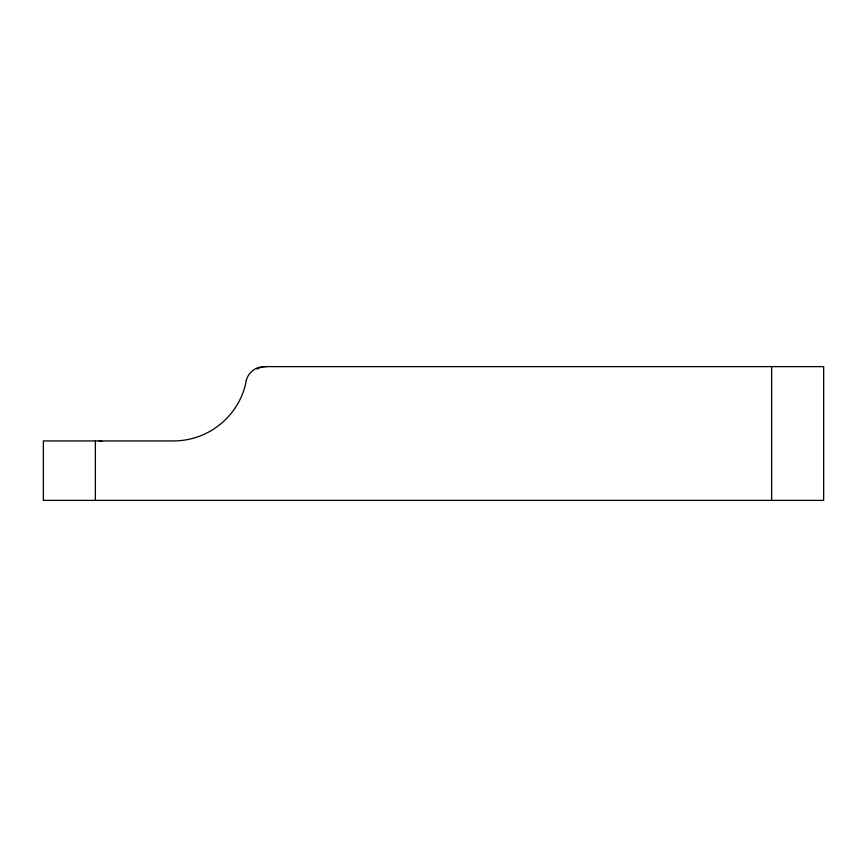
<?xml version="1.0" encoding="UTF-8"?>
<svg xmlns="http://www.w3.org/2000/svg" width="867" height="867" viewBox="0 0 867 867"><rect width="100%" height="100%" fill="white"/><g stroke="black" fill="none" stroke-linecap="round" stroke-linejoin="round"><path stroke-width="1.3" d="M771.63 366.622L771.63 500.378M95.37 440.935L95.37 500.378M99.087 440.935A11.152 11.152 0 0 1 101.97 441.314M257 369.104A18.575 18.575 0 0 1 260.328 367.597M261.487 367.25A18.575 18.575 0 0 1 266.288 366.622M246.271 380.385L245.177 385.848A74.313 74.313 0 0 1 173.4 440.935L43.35 440.935L43.35 500.378L823.65 500.378L823.65 366.622L264.218 366.622A18.575 18.575 0 0 0 246.271 380.385"/></g></svg>
